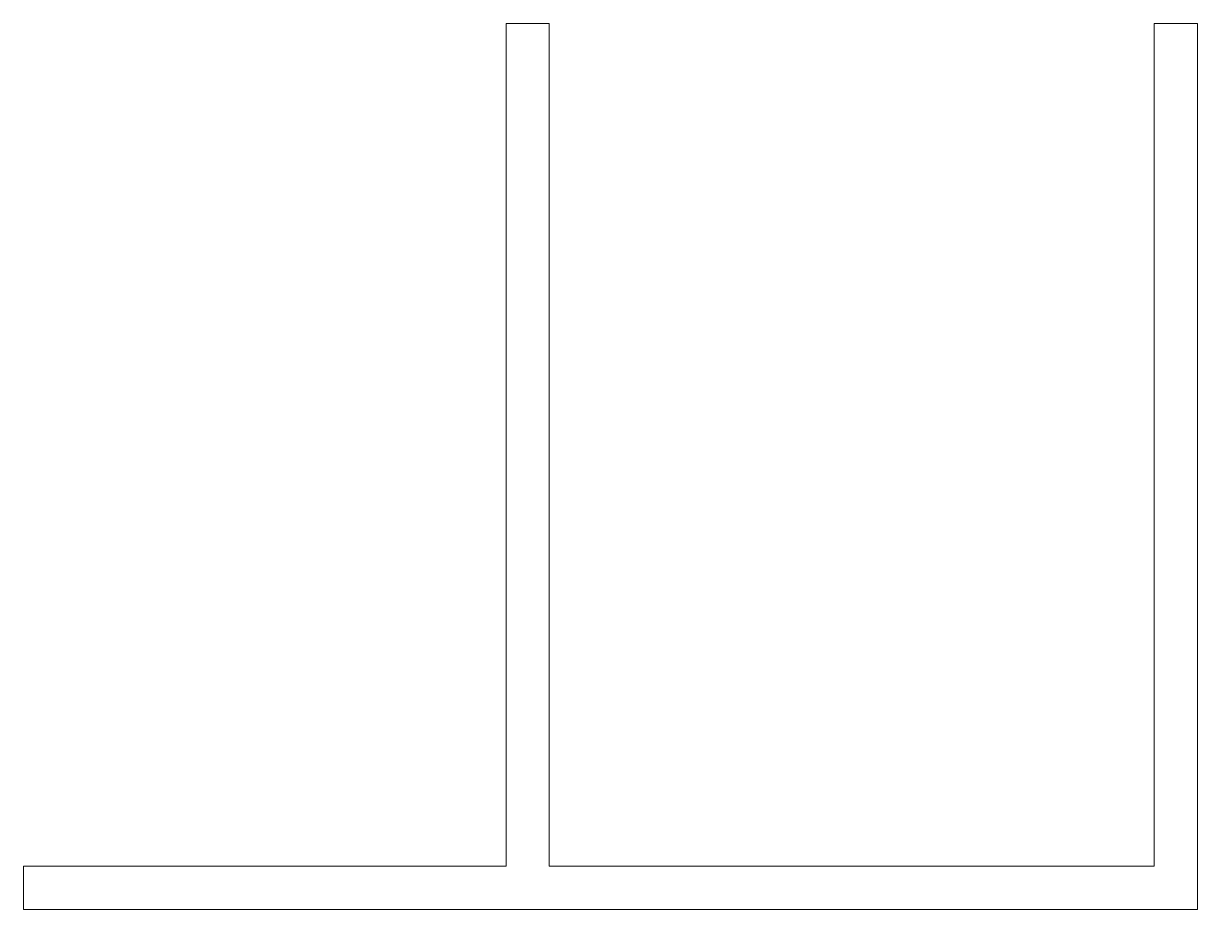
# Model space of a CAD drawing. Header units: millimetres. Extents: x 0 to 4075, y -75 to 3000.
import ezdxf

# ---------------------------------------------------------------- set-up
doc = ezdxf.new("R2010")
doc.units = ezdxf.units.MM
doc.header["$LTSCALE"] = 50
doc.layers.add('None', color=7, linetype='Continuous', lineweight=5)

# ---------------------------------------------------------------- blocks, each defined once
blk = doc.blocks.new('Group')
at = {"layer": 'None', "color": 7, "linetype": 'Continuous', "lineweight": 5, "transparency": 33554687}
for p, q in [((0, 75), (1675, 75)), ((0, 75), (0, -75)), ((1825, 75), (3925, 75)), ((0, -75), (4075, -75))]:
    blk.add_line(p, q, dxfattribs=at)
blk = doc.blocks.new('Group-1')
at = {"layer": 'None', "color": 7, "transparency": 33554687}
blk.add_blockref('Group', (0, 0), dxfattribs=at)
blk = doc.blocks.new('Group-2')
at = {"layer": 'None', "color": 7, "linetype": 'Continuous', "lineweight": 5, "transparency": 33554687}
for p, q in [((3925, 75), (3925, 3000)), ((3925, 3000), (4075, 3000)), ((4075, -75), (4075, 3000))]:
    blk.add_line(p, q, dxfattribs=at)
blk = doc.blocks.new('Group-3')
at = {"layer": 'None', "color": 7, "transparency": 33554687}
blk.add_blockref('Group-2', (0, 0), dxfattribs=at)
blk = doc.blocks.new('Group-4')
at = {"layer": 'None', "color": 7, "linetype": 'Continuous', "lineweight": 5, "transparency": 33554687}
for p, q in [((1825, 3000), (1675, 3000)), ((1675, 3000), (1675, 75)), ((1825, 3000), (1825, 75))]:
    blk.add_line(p, q, dxfattribs=at)
blk = doc.blocks.new('Group-5')
at = {"layer": 'None', "color": 7, "transparency": 33554687}
blk.add_blockref('Group-4', (0, 0), dxfattribs=at)

msp = doc.modelspace()

# ---------------------------------------------------------------- wipeouts: each hides what was drawn before it
at = {"color": 255, "linetype": 'Continuous', "lineweight": 5, "transparency": 33554687}
msp.add_wipeout([(3925, 75), (0, 75), (0, -75), (4075, -75)], dxfattribs=at).dxf.layer = 'None'

# ---------------------------------------------------------------- next in the draw order: linework, layer by layer
at = {"layer": 'None', "color": 7, "linetype": 'Continuous', "lineweight": 5, "transparency": 33554687}
for p, q in [((0, 75), (1675, 75)), ((0, 75), (0, -75)), ((1825, 75), (3925, 75)), ((0, -75), (4075, -75))]:
    msp.add_line(p, q, dxfattribs=at)

# ---------------------------------------------------------------- next in the draw order: block references
at = {"layer": 'None', "color": 7, "transparency": 33554687}
msp.add_blockref('Group-1', (0, 0), dxfattribs=at)

# ---------------------------------------------------------------- next in the draw order: wipeouts: each hides what was drawn before it
at = {"color": 255, "linetype": 'Continuous', "lineweight": 5, "transparency": 33554687}
for points in [[(1825, 75), (1825, 3000), (1675, 3000), (1675, 75)], [(3925, 3000), (3925, 75), (4075, -75), (4075, 3000)]]:
    msp.add_wipeout(points, dxfattribs=at).dxf.layer = 'None'

# ---------------------------------------------------------------- next in the draw order: linework, layer by layer
at = {"layer": 'None', "color": 7, "linetype": 'Continuous', "lineweight": 5, "transparency": 33554687}
for p, q in [((1825, 3000), (1675, 3000)), ((1675, 3000), (1675, 75)), ((1825, 3000), (1825, 75)), ((3925, 75), (3925, 3000)), ((3925, 3000), (4075, 3000)), ((4075, -75), (4075, 3000))]:
    msp.add_line(p, q, dxfattribs=at)

# ---------------------------------------------------------------- next in the draw order: block references
at = {"layer": 'None', "color": 7, "transparency": 33554687}
for name in ['Group-5', 'Group-3']:
    msp.add_blockref(name, (0, 0), dxfattribs=at)

doc.saveas('drawing.dxf')
